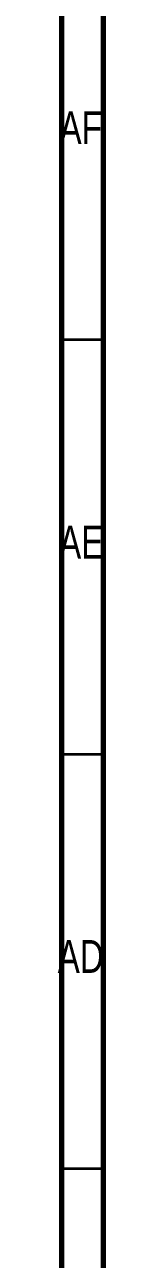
# Model space of a CAD drawing. Header units: millimetres. Extents: x 4 to 907, y 5 to 1495.
# Drawn here: x 889.5 to 895, y 1139 to 1288 of the extents above; entities that cross this region are included whole.
import ezdxf

# ---------------------------------------------------------------- set-up
doc = ezdxf.new("R2010")
doc.units = ezdxf.units.MM
doc.styles.add('SLDTEXTSTYLE0', font='TXT', dxfattribs={"width": 0.75})

msp = doc.modelspace()

# ---------------------------------------------------------------- linework, layer by layer
at = {"color": 7, "linetype": 'Continuous', "lineweight": 70}
for p, q in [((895, 1495), (895, 5)), ((890, 1490), (890, 10))]:
    msp.add_line(p, q, dxfattribs=at)
at = {"color": 7, "linetype": 'Continuous', "lineweight": 35}
for p, q in [((890, 1250), (895, 1250)), ((890, 1200), (895, 1200)), ((890, 1150), (895, 1150))]:
    msp.add_line(p, q, dxfattribs=at)

# ---------------------------------------------------------------- texts
at = {"color": 7, "linetype": 'Continuous', "lineweight": 0, "char_height": 3.9688, "attachment_point": 2, "style": 'SLDTEXTSTYLE0'}
for s, insert in [('AF', (892.297, 1277.56)), ('AE', (892.347, 1227.56)), ('AD', (892.292, 1177.56))]:
    msp.add_mtext(s, dxfattribs=dict(at, insert=insert))

doc.saveas('drawing.dxf')
